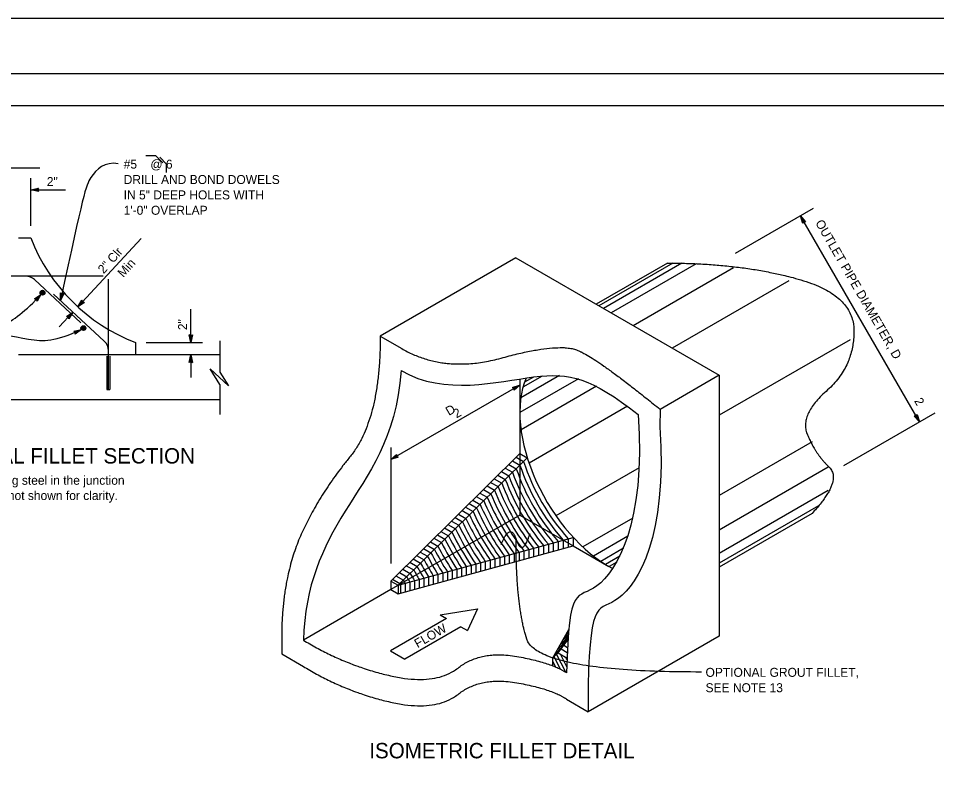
# Model space of a CAD drawing. Extents: x -880 to 880, y -472 to 714.
# Drawn here: x -269 to 447, y 115 to 714 of the extents above; entities that cross this region are included whole.
import ezdxf

# ---------------------------------------------------------------- set-up
doc = ezdxf.new("R2010")
doc.units = 0
for name, color, linetype in [('align_CULVERT', 7, 'Continuous'), ('align_CULVERT-anno', 7, 'Continuous'), ('border_PLOTTING-ELEMENTS', 7, 'Continuous'), ('border_rw_22x34_Cut_Lines', 7, 'Continuous'), ('border_SHEET', 7, 'Continuous')]:
    doc.layers.add(name, color=color, linetype=linetype)

msp = doc.modelspace()

# ---------------------------------------------------------------- linework, layer by layer
at = {"layer": 'align_CULVERT'}
for p, q in [((-269.21, 542.21), (-259.52, 542.21)), ((118.77, 526.55), (13.03, 465.5)), ((118.77, 526.55), (277.33, 435.01)), ((237.06, 522.57), (181.36, 490.41)), ((241.21, 522.54), (183.46, 489.2)), ((248.14, 522.41), (187.05, 487.13)), ((259.42, 521.91), (193.11, 483.63)), ((288.62, 518.92), (210.3, 473.7)), ((-263.49, 512.34), (-295.23, 512.34)), ((-203.07, 512.34), (-263.49, 512.34)), ((-256.68, 509.67), (-220.53, 476.05)), ((-198.98, 454.21), (-198.98, 510.06)), ((331.62, 508.72), (240.63, 456.19)), ((-241.7, 498.3), (-202.17, 461.54)), ((-177.86, 460.55), (-177.86, 450.87)), ((13.03, 465.5), (29.85, 455.78)), ((379.58, 462.78), (277.33, 403.75)), ((-198.98, 423.93), (-198.98, 454.21)), ((-112.17, 450.87), (-269.21, 450.87)), ((-200.16, 449.96), (-200.16, 423.93)), ((-197.79, 449.96), (-197.79, 423.93)), ((-197.79, 449.96), (-197.79, 423.93)), ((-197.79, 449.96), (-197.79, 423.93)), ((167.65, 432.24), (121.92, 405.83)), ((121.92, 432.12), (121.92, 373.94)), ((152.77, 434.8), (122.67, 417.42)), ((139.34, 434.4), (124.37, 425.75)), ((132.5, 433.62), (125.58, 429.63)), ((277.33, 435.01), (231.26, 408.41)), ((277.33, 435.01), (277.33, 231.38)), ((-200.16, 423.93), (-197.79, 423.93)), ((181.69, 426.37), (122.85, 392.39)), ((-112.17, 415.87), (-304.21, 415.87)), ((205.83, 410.79), (129.06, 366.47)), ((231.26, 408.41), (231.05, 394.75)), ((349.84, 383.05), (277.33, 341.19)), ((121.92, 373.94), (21.19, 274.4)), ((121.92, 373.94), (127.72, 370.59)), ((121.92, 373.94), (121.92, 325.85)), ((127.72, 370.59), (27, 271.05)), ((113.3, 365.42), (119.1, 362.07)), ((116.16, 368.25), (121.96, 364.9)), ((119.03, 371.09), (124.84, 367.74)), ((107.6, 359.79), (113.4, 356.44)), ((110.44, 362.6), (116.25, 359.25)), ((214.91, 362.7), (150.09, 325.28)), ((362.5, 363.34), (277.33, 314.17)), ((99.12, 351.41), (104.92, 348.06)), ((101.93, 354.19), (107.74, 350.84)), ((104.76, 356.99), (110.57, 353.64)), ((93.5, 345.86), (99.31, 342.51)), ((96.31, 348.63), (102.11, 345.28)), ((362.44, 345.11), (277.33, 295.97)), ((85.14, 337.6), (90.95, 334.25)), ((87.92, 340.35), (93.73, 337)), ((90.71, 343.1), (96.51, 339.75)), ((79.6, 332.13), (85.41, 328.77)), ((82.37, 334.86), (88.18, 331.51)), ((354.86, 333.01), (277.33, 288.25)), ((121.92, 325.85), (21.19, 267.69)), ((71.34, 323.96), (77.14, 320.61)), ((74.09, 326.67), (79.89, 323.32)), ((76.84, 329.4), (82.65, 326.05)), ((121.92, 325.85), (163.57, 301.8)), ((210.02, 323.49), (171.05, 300.99)), ((349.85, 327.2), (277.33, 285.33)), ((63.12, 315.84), (68.93, 312.49)), ((65.86, 318.54), (71.66, 315.19)), ((68.59, 321.25), (74.4, 317.89)), ((27, 271.05), (163.57, 308.5)), ((57.67, 310.45), (63.47, 307.09)), ((60.39, 313.14), (66.2, 309.79)), ((163.57, 308.5), (163.57, 301.8)), ((206.22, 309.44), (179.32, 293.92)), ((27, 264.34), (163.57, 301.8)), ((49.52, 302.39), (55.32, 299.04)), ((52.23, 305.07), (58.03, 301.72)), ((54.95, 307.76), (60.75, 304.41)), ((136.47, 301.07), (136.47, 294.37)), ((140.31, 302.12), (140.31, 295.42)), ((144.15, 303.18), (144.15, 296.48)), ((148.01, 304.24), (148.01, 297.53)), ((151.88, 305.3), (151.88, 298.59)), ((155.76, 306.36), (155.76, 299.66)), ((159.66, 307.43), (159.66, 300.73)), ((163.57, 301.8), (191.19, 285.86)), ((41.4, 294.37), (47.2, 291.02)), ((44.1, 297.04), (49.91, 293.69)), ((46.81, 299.71), (52.61, 296.36)), ((109.95, 293.8), (109.95, 287.09)), ((113.71, 294.83), (113.71, 288.13)), ((117.48, 295.86), (117.48, 289.16)), ((121.26, 296.9), (121.26, 290.2)), ((125.04, 297.94), (125.04, 291.23)), ((128.84, 298.98), (128.84, 292.28)), ((132.65, 300.02), (132.65, 293.32)), ((202.73, 299.97), (185.02, 289.75)), ((199.95, 293.85), (188.7, 287.35)), ((36, 289.04), (41.81, 285.69)), ((38.7, 291.7), (44.51, 288.35)), ((83.85, 286.64), (83.85, 279.94)), ((87.56, 287.66), (87.56, 280.95)), ((91.27, 288.67), (91.27, 281.97)), ((94.99, 289.69), (94.99, 282.99)), ((98.72, 290.72), (98.72, 284.01)), ((102.45, 291.74), (102.45, 285.04)), ((106.2, 292.77), (106.2, 286.07)), ((197.44, 289.11), (191.5, 285.68)), ((27.93, 281.06), (33.74, 277.71)), ((30.62, 283.72), (36.43, 280.37)), ((33.31, 286.38), (39.12, 283.02)), ((58.06, 279.57), (58.06, 272.86)), ((61.73, 280.57), (61.73, 273.87)), ((65.4, 281.58), (65.4, 274.88)), ((69.08, 282.59), (69.08, 275.89)), ((72.76, 283.6), (72.76, 276.9)), ((76.45, 284.61), (76.45, 277.91)), ((80.15, 285.62), (80.15, 278.92)), ((21.19, 274.4), (21.19, 267.69)), ((21.19, 274.4), (27, 271.05)), ((22.57, 275.76), (28.37, 272.41)), ((25.25, 278.41), (31.05, 275.06)), ((32.5, 272.55), (32.5, 265.85)), ((36.14, 273.55), (36.14, 266.85)), ((39.78, 274.55), (39.78, 267.85)), ((43.43, 275.55), (43.43, 268.85)), ((47.08, 276.55), (47.08, 269.85)), ((50.74, 277.56), (50.74, 270.85)), ((54.4, 278.56), (54.4, 271.86)), ((21.19, 267.69), (-46.95, 228.35)), ((21.19, 267.69), (27, 264.34)), ((27, 271.05), (27, 264.34)), ((28.86, 271.56), (28.86, 264.85)), ((-63.78, 238.07), (-63.78, 217.53)), ((147.59, 214.56), (160.07, 236.64)), ((277.33, 231.38), (175.24, 172.44)), ((151.74, 218.31), (159.41, 228.51)), ((156.23, 224.28), (159.07, 222.64)), ((158.71, 227.57), (159.33, 227.21)), ((-63.78, 217.53), (-46.95, 207.82)), ((147.59, 214.56), (151.74, 218.31)), ((153.64, 205.45), (148.62, 215.48)), ((157.68, 203.19), (150.63, 217.3)), ((151.74, 218.31), (158.72, 214.28)), ((158.52, 207.35), (153.57, 217.25)), ((154.08, 221.39), (158.89, 218.61)), ((158.68, 212.86), (157.67, 214.89)), ((147.59, 207.92), (147.59, 214.56)), ((149.91, 207.06), (147.59, 211.7)), ((175.24, 192.98), (175.24, 172.44)), ((158.41, 182.15), (175.24, 172.44))]:
    msp.add_line(p, q, dxfattribs=at)
for centre, radius in [((-250.34, 499.41), 1.88), ((-250.34, 499.41), 1.78), ((-250.34, 499.41), 1.69), ((-250.34, 499.41), 1.59), ((-250.34, 499.41), 1.5), ((-250.34, 499.41), 1.41), ((-250.34, 499.41), 1.31), ((-250.34, 499.41), 1.22), ((-250.34, 499.41), 1.13), ((-250.34, 499.41), 1.03), ((-250.34, 499.41), 0.938), ((-250.34, 499.41), 0.844), ((-250.34, 499.41), 0.75), ((-250.34, 499.41), 0.656), ((-250.34, 499.41), 0.563), ((-250.34, 499.41), 0.469), ((-250.34, 499.41), 0.375), ((-218.48, 471.83), 1.88), ((-218.48, 471.83), 1.78), ((-218.48, 471.83), 1.69), ((-218.48, 471.83), 1.59), ((-218.48, 471.83), 1.5), ((-218.48, 471.83), 1.41), ((-218.48, 471.83), 1.31), ((-218.48, 471.83), 1.22), ((-218.48, 471.83), 1.13), ((-218.48, 471.83), 1.03), ((-218.48, 471.83), 0.938), ((-218.48, 471.83), 0.844), ((-218.48, 471.83), 0.75), ((-218.48, 471.83), 0.656), ((-218.48, 471.83), 0.563), ((-218.48, 471.83), 0.469), ((-218.48, 471.83), 0.375)]:
    msp.add_circle(centre, radius, dxfattribs=at)
for centre, radius, start, end in [((-126.12, 593.96), 143.09, 201.19974, 248.80026), ((-263.49, 502.34), 10, 47.08358, 90), ((-208.98, 454.21), 10, 0, 47.08358)]:
    msp.add_arc(centre, radius, start, end, dxfattribs=at)
for centre, major_axis, ratio, start_param, end_param in [((191.36, 365.94), (49.11, -85.05), 0.57735, 3.548293, 5.540799), ((191.36, 365.94), (50.93, -88.21), 0.592475, 4.363501, 5.061277), ((191.36, 365.94), (56.4, -97.68), 0.631984, 4.426925, 4.997853), ((191.36, 365.94), (54.57, -94.52), 0.619694, 4.407367, 5.01741), ((191.36, 365.94), (52.75, -91.37), 0.606554, 4.38629, 5.038487), ((191.36, 365.94), (60.04, -103.99), 0.654325, 4.462113, 4.962665), ((191.36, 365.94), (58.22, -100.84), 0.643504, 4.445127, 4.979651), ((191.36, 365.94), (65.51, -113.46), 0.683176, 4.506912, 4.917866), ((191.36, 365.94), (63.69, -110.31), 0.674109, 4.492907, 4.931871), ((191.36, 365.94), (61.86, -107.15), 0.664509, 4.478005, 4.946773), ((191.36, 365.94), (70.98, -122.93), 0.707582, 4.544298, 4.88048), ((191.36, 365.94), (69.15, -119.78), 0.699875, 4.532541, 4.892237), ((191.36, 365.94), (67.33, -116.62), 0.691752, 4.520099, 4.904679), ((191.36, 365.94), (74.62, -129.25), 0.721865, 4.56598, 4.858798), ((191.36, 365.94), (72.8, -126.09), 0.714902, 4.555428, 4.86935), ((191.36, 365.94), (80.09, -138.72), 0.740853, 4.594591, 4.830187), ((191.36, 365.94), (78.27, -135.56), 0.734819, 4.585523, 4.839255), ((191.36, 365.94), (76.44, -132.4), 0.728496, 4.575998, 4.84878), ((191.36, 365.94), (85.56, -148.19), 0.757414, 4.619361, 4.805417), ((191.36, 365.94), (83.73, -145.03), 0.752134, 4.611482, 4.813296), ((191.36, 365.94), (81.91, -141.87), 0.746619, 4.603234, 4.821544), ((191.36, 365.94), (89.2, -154.5), 0.767327, 4.63411, 4.790668), ((191.36, 365.94), (87.38, -151.34), 0.762474, 4.626896, 4.797882), ((191.36, 365.94), (94.67, -163.97), 0.780764, 4.654015, 4.770763), ((191.36, 365.94), (92.85, -160.81), 0.776461, 4.647651, 4.777127), ((191.36, 365.94), (91.02, -157.66), 0.771985, 4.641022, 4.783756), ((191.36, 365.94), (100.14, -173.44), 0.792735, 4.671666, 4.753112), ((191.36, 365.94), (98.31, -170.28), 0.788893, 4.666008, 4.75877), ((191.36, 365.94), (96.49, -167.13), 0.784905, 4.660129, 4.764649), ((191.36, 365.94), (103.78, -179.75), 0.800014, 4.682363, 4.742415), ((191.36, 365.94), (101.96, -176.6), 0.79644, 4.677113, 4.747665), ((191.36, 365.94), (109.25, -189.22), 0.810023, 4.697029, 4.727749), ((191.36, 365.94), (107.43, -186.07), 0.8068, 4.692311, 4.732467), ((191.36, 365.94), (105.6, -182.91), 0.803466, 4.687426, 4.737352), ((191.36, 365.94), (114.72, -198.69), 0.819077, 4.710255, 4.714523), ((191.36, 365.94), (112.89, -195.54), 0.816157, 4.705993, 4.718785), ((191.36, 365.94), (111.07, -192.38), 0.81314, 4.701586, 4.723192), ((-17.11, 414.58), (129.3, -223.95), 0.839479, 0.2261, 0.282715), ((-15.09, 418.15), (129.3, -223.95), 0.839479, 0.2261, 0.269551), ((-13.03, 421.8), (129.3, -223.95), 0.839479, 0.2261, 0.256407), ((-11.15, 425.13), (129.3, -223.95), 0.839479, 0.2261, 0.244652), ((-9.31, 428.39), (129.3, -223.95), 0.839479, 0.2261, 0.232916), ((-19.46, 410.42), (129.3, -223.95), 0.839479, 0.2261, 0.288466)]:
    msp.add_ellipse(centre, major_axis=major_axis, ratio=ratio, start_param=start_param, end_param=end_param, dxfattribs=at)
for points, degree in [([(237.06, 522.57), (293.76, 522.57), (382.48, 498.13), (382.48, 441.43), (339.79, 404.11), (352.43, 373.5), (373.8, 353.1), (349.85, 327.2)], 2), ([(13.03, 465.5), (13.03, 400.26), (-34.26, 342.36), (-62.39, 280.59), (-63.78, 238.07)], 2), ([(29.85, 455.78), (63.48, 436.35), (150.75, 460.37), (181.09, 449.34), (231.26, 408.41)], 2), ([(29.27, 438.6), (25.52, 385.19), (-18.74, 329.79), (-45.56, 270.88), (-46.95, 228.35)], 3), ([(29.27, 438.6), (63.48, 418.85), (145.38, 441.39), (177.13, 433.07), (214.22, 404.47)], 3), ([(214.22, 404.47), (220.23, 318.68), (174.03, 245.21), (159.85, 273.77), (158.41, 202.69)], 3), ([(231.05, 394.75), (237.06, 308.96), (190.86, 235.5), (176.67, 264.05), (175.24, 192.98)], 3), ([(-46.95, 228.35), (-15.76, 209.04), (55.63, 192.36), (91.47, 220.48), (147.03, 210.73), (158.41, 202.69)], 2), ([(-46.95, 207.82), (-15.76, 188.5), (55.63, 171.82), (91.47, 199.95), (147.03, 190.19), (158.41, 182.15)], 2)]:
    msp.add_open_spline(points, degree=degree, dxfattribs=at)
at = {"layer": 'align_CULVERT-anno'}
for p, q in [((-281.17, 596.87), (-252.43, 596.87)), ((-259.52, 551.63), (-259.52, 588.87)), ((-259.52, 579.79), (-232.42, 579.79)), ((350.81, 565.14), (289.97, 530.02)), ((433.52, 398.61), (340.73, 559.33)), ((-173.39, 541.62), (-222.8, 488.47)), ((-226.67, 484.32), (-237.29, 472.9)), ((-134.68, 460.55), (-134.68, 486.72)), ((-169.52, 460.55), (-125.55, 460.55)), ((-112.17, 462), (-112.17, 437.31)), ((-134.68, 450.87), (-134.68, 433.24)), ((-119.52, 440), (-105.35, 426.78)), ((-112.17, 427.88), (-119.52, 440)), ((-112.17, 437.31), (-105.35, 426.78)), ((-112.17, 427.88), (-112.17, 404.47)), ((121.92, 427.36), (21.19, 369.2)), ((445.5, 405.52), (374.29, 364.41)), ((21.19, 378.61), (21.19, 288.16)), ((64.73, 245.25), (20.91, 219.95)), ((59.73, 248.13), (64.73, 245.25)), ((76, 238.74), (32.18, 213.44)), ((76, 238.74), (81, 235.85)), ((20.91, 219.95), (32.18, 213.44))]:
    msp.add_line(p, q, dxfattribs=at)
for points in [[(-169.89, 606.58), (-162.29, 606.58), (-156.42, 600.71)], [(-153.66, 593.23), (-153.66, 599.85), (-158.95, 605.14)], [(59.73, 248.13), (88.96, 252.73), (81, 235.85)]]:
    msp.add_lwpolyline(points, dxfattribs=at)
for points in [[(-253.62, 578.47), (-259.52, 579.79), (-253.62, 581.1), (-253.83, 580.75), (-258.15, 579.79), (-253.82, 578.82), (-254.03, 579.17), (-256.8, 579.79), (-254.04, 580.4), (-254.25, 580.05), (-255.44, 579.79), (-254.24, 579.52), (-254.4, 579.79), (-253.62, 581.1), (-254.4, 579.79)], [(342.54, 553.55), (340.73, 559.33), (344.82, 554.87), (344.41, 554.88), (341.42, 558.14), (342.74, 553.91), (342.94, 554.26), (342.09, 556.97), (344, 554.88), (343.6, 554.89), (342.77, 555.79), (343.14, 554.62), (343.29, 554.9), (344.82, 554.87), (343.29, 554.9)], [(-256.58, 494.56), (-251.65, 498.06), (-254.63, 492.8), (-254.75, 493.19), (-252.56, 497.04), (-256.18, 494.48), (-255.78, 494.4), (-253.47, 496.05), (-254.87, 493.58), (-254.99, 493.97), (-254.38, 495.04), (-255.38, 494.33), (-255.07, 494.26), (-254.63, 492.8), (-255.07, 494.26)], [(-233.74, 498.81), (-236.42, 493.38), (-236.29, 499.43), (-236, 499.14), (-236.1, 494.71), (-234.12, 498.69), (-234.51, 498.57), (-235.77, 496.03), (-235.71, 498.86), (-235.42, 498.57), (-235.45, 497.35), (-234.9, 498.45), (-235.2, 498.36), (-236.29, 499.43), (-235.2, 498.36)], [(-217.72, 491.77), (-222.8, 488.47), (-219.6, 493.61), (-219.5, 493.21), (-221.85, 489.45), (-218.12, 491.86), (-218.52, 491.96), (-220.9, 490.41), (-219.4, 492.82), (-219.29, 492.42), (-219.94, 491.38), (-218.91, 492.05), (-219.22, 492.13), (-219.6, 493.61), (-219.22, 492.13)], [(-231.68, 480.93), (-226.67, 484.32), (-229.76, 479.12), (-229.87, 479.51), (-227.6, 483.32), (-231.28, 480.84), (-230.88, 480.75), (-228.53, 482.34), (-229.98, 479.91), (-230.09, 480.3), (-229.47, 481.35), (-230.49, 480.66), (-230.18, 480.59), (-229.76, 479.12), (-230.18, 480.59)], [(-225.96, 469.45), (-220.08, 470.85), (-224.82, 467.09), (-224.78, 467.5), (-221.31, 470.25), (-225.62, 469.23), (-225.28, 469.01), (-222.52, 469.66), (-224.74, 467.9), (-224.71, 468.31), (-223.75, 469.07), (-224.94, 468.78), (-224.68, 468.61), (-224.82, 467.09), (-224.68, 468.61)], [(-133.36, 466.46), (-134.68, 460.55), (-135.99, 466.46), (-135.64, 466.25), (-134.68, 461.92), (-133.71, 466.25), (-134.06, 466.04), (-134.68, 463.27), (-135.29, 466.04), (-134.94, 465.83), (-134.68, 464.63), (-134.41, 465.83), (-134.68, 465.67), (-135.99, 466.46), (-134.68, 465.67)], [(-136, 444.96), (-134.68, 450.87), (-133.37, 444.96), (-133.72, 445.17), (-134.68, 449.5), (-135.65, 445.17), (-135.3, 445.38), (-134.68, 448.15), (-134.07, 445.38), (-134.42, 445.59), (-134.68, 446.79), (-134.95, 445.59), (-134.68, 445.75), (-133.37, 444.96), (-134.68, 445.75)], [(116.14, 425.54), (121.92, 427.36), (117.46, 423.27), (117.46, 423.68), (120.73, 426.67), (116.5, 425.35), (116.85, 425.15), (119.56, 426), (117.47, 424.08), (117.48, 424.49), (118.38, 425.32), (117.21, 424.95), (117.48, 424.8), (117.46, 423.27), (117.48, 424.8)], [(431.71, 404.38), (433.52, 398.61), (429.44, 403.07), (429.84, 403.06), (432.84, 399.79), (431.51, 404.02), (431.32, 403.67), (432.17, 400.96), (430.25, 403.05), (430.66, 403.04), (431.49, 402.14), (431.12, 403.31), (430.96, 403.04), (429.44, 403.07), (430.96, 403.04)], [(26.97, 371.01), (21.19, 369.2), (25.65, 373.29), (25.64, 372.88), (22.38, 369.89), (26.61, 371.21), (26.26, 371.41), (23.55, 370.56), (25.64, 372.47), (25.63, 372.07), (24.73, 371.24), (25.9, 371.61), (25.62, 371.76), (25.65, 373.29), (25.62, 371.76)]]:
    msp.add_lwpolyline(points, close=True, dxfattribs=at)
for points, degree in [([(-191.37, 600.11), (-201.56, 601.97), (-215.31, 589.54), (-218.38, 576.39), (-236.42, 493.38)], 3), ([(-316.14, 469.72), (-296.44, 469.72), (-284.18, 469.72), (-263.24, 485.24), (-251.65, 498.06)], 3), ([(-300.15, 469.89), (-287.36, 468.92), (-258.79, 461.29), (-240.29, 461.24), (-220.08, 470.85)], 3), ([(107.32, 302.9), (114.68, 320.88), (123.58, 292.46), (129.92, 311.46)], 2), ([(263.5, 203.36), (135.67, 203.36), (118.93, 255.1), (118.93, 306.85)], 2)]:
    msp.add_open_spline(points, degree=degree, dxfattribs=at)
at = {"layer": 'border_PLOTTING-ELEMENTS'}
for points in [[(-879.61, -472.44), (880.4, -472.44), (880.4, 713.56), (-879.61, 713.56)], [(-849.6, 670.56), (850.4, 670.56), (850.4, -429.44), (-849.6, -429.44)]]:
    msp.add_lwpolyline(points, close=True, dxfattribs=at)
at = {"layer": 'border_rw_22x34_Cut_Lines'}
msp.add_lwpolyline([(-849.6, 670.56), (850.4, 670.56), (850.4, -429.44), (-849.6, -429.44)], close=True, dxfattribs=at)
at = {"layer": 'border_SHEET'}
msp.add_line((-799.6, 645.56), (825.4, 645.56), dxfattribs=at)

# ---------------------------------------------------------------- texts
at = {"layer": 'align_CULVERT-anno'}
for s, height, p in [('#5    @ 6', 7, (-187.05, 596.27)), ('2"', 7, (-247.02, 582.68)), ('DRILL AND BOND DOWELS', 7, (-187.05, 584.27)), ('IN 5" DEEP HOLES WITH', 7, (-187.05, 572.27)), ('1\'-0" OVERLAP', 7, (-187.05, 560.27)), ('TYPICAL FILLET SECTION', 12, (-331.22, 366.11)), ('Reinforcing steel in the junction', 7, (-316.42, 349.55)), ('structure not shown for clarity.', 7, (-316.42, 337.65)), ('OPTIONAL GROUT FILLET,', 7, (266.74, 199.64)), ('SEE NOTE 13', 7, (266.74, 187.64)), ('ISOMETRIC FILLET DETAIL', 12, (4.5, 136.03))]:
    msp.add_text(s, height=height, dxfattribs=at).set_placement(p)
for s, rotation, p in [('OUTLET PIPE DIAMETER, D', 300, (352.11, 553.96)), ('2" Clr', 48.36275, (-202.69, 513.74)), ('Min', 48.36275, (-187.37, 510.94)), ('2"', 90, (-137.59, 470.2)), ('2', 300, (429.2, 415.02)), ('D', 30, (66.55, 403.22)), ('2', 30, (72.49, 401.24)), ('FLOW', 30, (42.15, 221.93))]:
    msp.add_text(s, height=7, rotation=rotation, dxfattribs=at).set_placement(p)

doc.saveas('drawing.dxf')
